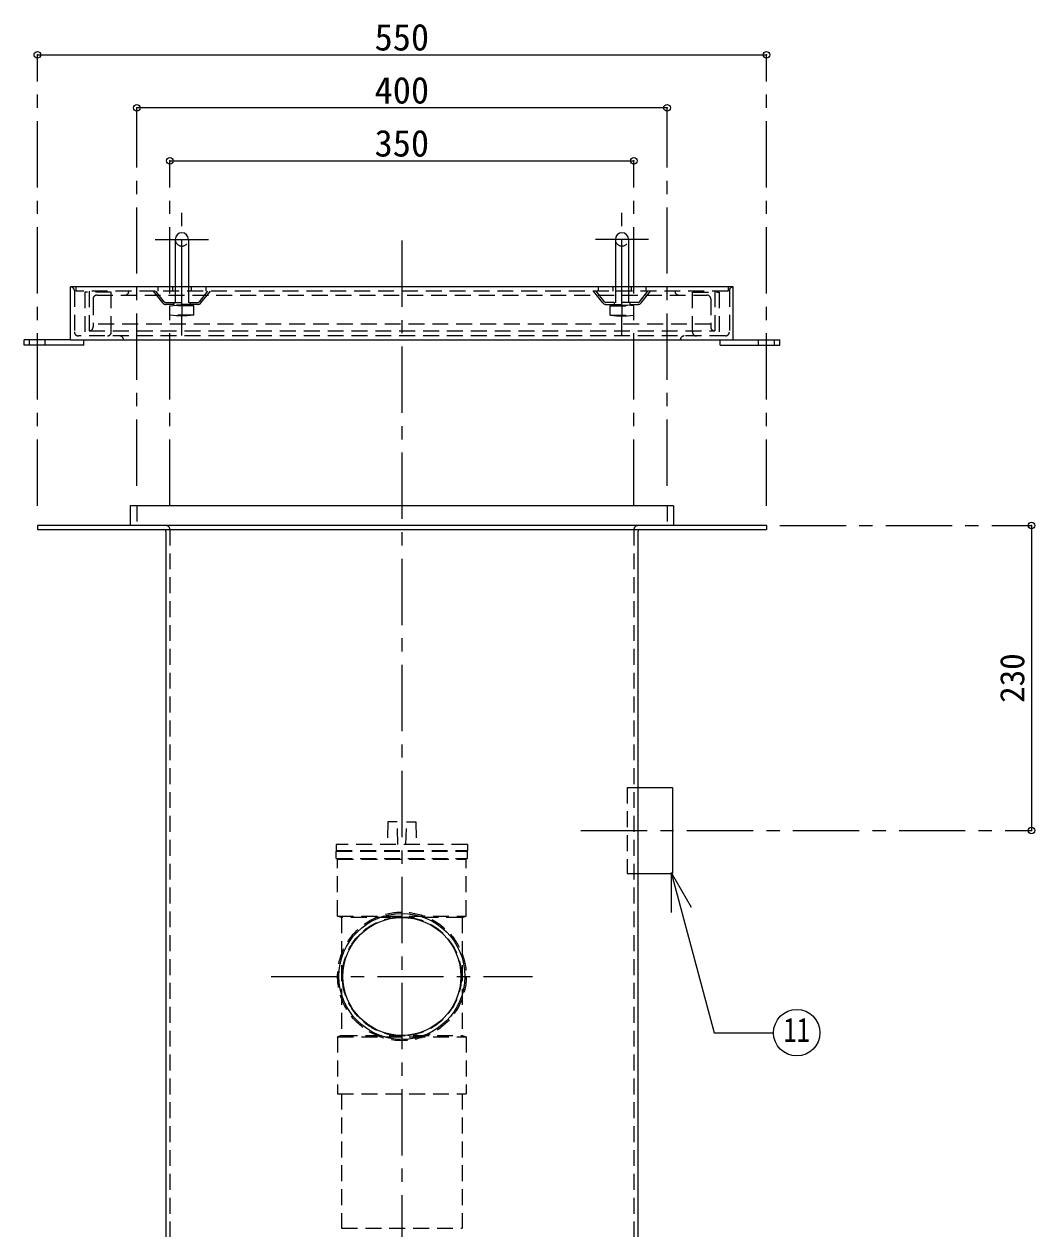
# Model space of a CAD drawing. Units: millimetres at full size, sheet at 1:10. Extents: x -2126 to 1924, y -1326 to 1484.
# Drawn here: x -11 to 751, y -871 to 38 of the extents above; entities that cross this region are included whole.
import ezdxf
from ezdxf.enums import TextEntityAlignment as Align

# ---------------------------------------------------------------- set-up
doc = ezdxf.new("R2010")
doc.units = ezdxf.units.MM
doc.header["$LTSCALE"] = 10
doc.header["$PDMODE"] = 32
doc.header["$PDSIZE"] = 5
doc.linetypes.add('CHAIN1', pattern=[8, 5, -1, 1, -1])
doc.linetypes.add('DASHED1', pattern=[1.8, 1.2, -0.6])
doc.layers.add('0-0_ﾚｲﾔ1', color=4, linetype='Continuous', lineweight=9)
doc.layers.add('0-6_補助線', color=4, linetype='Continuous', lineweight=9)
doc.styles.add('ＭＳ ゴシック', font='')
doc.styles.get('ＭＳ ゴシック').set_extended_font_data('MS Gothic')

msp = doc.modelspace()

# ---------------------------------------------------------------- linework, layer by layer
at = {"layer": '0-0_ﾚｲﾔ1'}
for p, q in [((-1.22, 14.55), (548.78, 14.55)), ((473.78, -25.45), (73.78, -25.45)), ((98.78, -65.45), (448.78, -65.45)), ((102.78, -124.65), (102.78, -160.45)), ((112.78, -124.65), (112.78, -160.45)), ((434.78, -124.65), (434.78, -160.45)), ((444.78, -124.65), (444.78, -160.45)), ((23.78, -200.45), (-11.22, -200.45)), ((-11.22, -204.45), (-11.22, -200.45)), ((33.78, -204.45), (-11.22, -204.45)), ((33.78, -204.45), (33.78, -200.45)), ((513.78, -204.45), (513.78, -200.45)), ((513.78, -204.45), (558.78, -204.45)), ((523.78, -200.45), (558.78, -200.45)), ((558.78, -204.45), (558.78, -200.45)), ((748.78, -340.45), (748.78, -570.45)), ((451.78, -602.95), (477.78, -602.95))]:
    msp.add_line(p, q, dxfattribs=at)
at = {"layer": '0-0_ﾚｲﾔ1', "linetype": 'CHAIN1'}
for p, q in [((-1.22, -325.45), (-1.22, 14.55)), ((548.78, -325.45), (548.78, 14.55)), ((73.78, -310.45), (73.78, -25.45)), ((473.78, -310.45), (473.78, -25.45)), ((98.78, -325.45), (98.78, -65.45)), ((448.78, -325.45), (448.78, -65.45)), ((107.78, -174.65), (107.78, -104.65)), ((439.78, -174.65), (439.78, -104.65)), ((87.78, -124.65), (127.78, -124.65)), ((273.78, -125.45), (273.78, -1078.45)), ((459.78, -124.65), (419.78, -124.65)), ((107.78, -197.15), (107.78, -181.65)), ((439.78, -197.15), (439.78, -181.65)), ((175.28, -680.45), (372.28, -680.45))]:
    msp.add_line(p, q, dxfattribs=at)
at = {"layer": '0-0_ﾚｲﾔ1', "color": 5, "lineweight": 25}
for p, q in [((23.78, -200.45), (23.78, -160.45)), ((523.78, -160.45), (23.78, -160.45)), ((523.78, -200.45), (523.78, -160.45)), ((23.78, -200.45), (523.78, -200.45)), ((-1.22, -340.45), (-1.22, -343.45)), ((548.78, -340.45), (-1.22, -340.45)), ((-1.22, -343.45), (548.78, -343.45)), ((548.78, -340.45), (548.78, -343.45))]:
    msp.add_line(p, q, dxfattribs=at)
at = {"layer": '0-0_ﾚｲﾔ1', "color": 7, "linetype": 'DASHED1', "lineweight": 18}
for p, q in [((26.78, -163.45), (26.78, -194.45)), ((520.78, -163.45), (520.78, -194.45)), ((517.78, -197.45), (29.78, -197.45))]:
    msp.add_line(p, q, dxfattribs=at)
at = {"layer": '0-0_ﾚｲﾔ1', "linetype": 'DASHED1'}
for p, q in [((27.78, -160.45), (27.78, -163.65)), ((89.78, -160.45), (89.78, -163.65)), ((100.78, -160.45), (100.78, -163.65)), ((102.78, -160.45), (102.78, -174.25)), ((112.78, -160.45), (112.78, -174.25)), ((114.78, -160.45), (114.78, -163.65)), ((125.78, -160.45), (125.78, -163.65)), ((421.78, -160.45), (421.78, -163.65)), ((432.78, -160.45), (432.78, -163.65)), ((434.78, -160.45), (434.78, -174.25)), ((444.78, -160.45), (444.78, -174.25)), ((446.78, -160.45), (446.78, -163.65)), ((457.78, -160.45), (457.78, -163.65)), ((519.78, -160.45), (519.78, -163.65)), ((519.78, -163.65), (27.78, -163.65)), ((37.78, -163.65), (37.78, -197.45)), ((40.78, -169.65), (40.78, -190.65)), ((43.78, -166.65), (503.78, -166.65)), ((54.58, -194.45), (54.58, -164.45)), ((93.38, -172.53), (86.28, -163.65)), ((94.55, -171.59), (88.21, -163.65)), ((95.73, -172.15), (119.84, -172.15)), ((101.78, -172.15), (101.78, -173.65)), ((113.78, -172.15), (113.78, -173.65)), ((121.01, -171.59), (127.36, -163.65)), ((122.19, -172.53), (129.28, -163.65)), ((425.38, -172.53), (418.28, -163.65)), ((426.55, -171.59), (420.21, -163.65)), ((451.84, -172.15), (427.73, -172.15)), ((433.78, -172.15), (433.78, -173.65)), ((445.78, -172.15), (445.78, -173.65)), ((453.01, -171.59), (459.36, -163.65)), ((454.19, -172.53), (461.28, -163.65)), ((492.98, -194.45), (492.98, -164.45)), ((506.78, -169.65), (506.78, -190.65)), ((509.78, -163.65), (509.78, -197.45)), ((119.84, -173.65), (95.73, -173.65)), ((98.78, -174.65), (103.78, -174.15)), ((98.78, -181.65), (98.78, -174.65)), ((116.78, -174.65), (98.78, -174.65)), ((103.78, -182.15), (98.78, -181.65)), ((116.78, -181.65), (98.78, -181.65)), ((103.78, -174.15), (107.78, -174.65)), ((111.78, -174.15), (103.78, -174.15)), ((107.78, -181.65), (103.78, -182.15)), ((107.78, -174.65), (111.78, -174.15)), ((107.78, -174.65), (107.78, -181.65)), ((111.78, -182.15), (107.78, -181.65)), ((111.78, -174.15), (116.78, -174.65)), ((116.78, -181.65), (111.78, -182.15)), ((116.78, -181.65), (116.78, -174.65)), ((427.73, -173.65), (451.84, -173.65)), ((435.78, -174.15), (430.78, -174.65)), ((430.78, -174.65), (448.78, -174.65)), ((430.78, -181.65), (430.78, -174.65)), ((430.78, -181.65), (435.78, -182.15)), ((430.78, -181.65), (448.78, -181.65)), ((435.78, -174.15), (443.78, -174.15)), ((439.78, -174.65), (435.78, -174.15)), ((435.78, -182.15), (439.78, -181.65)), ((443.78, -174.15), (439.78, -174.65)), ((439.78, -174.65), (439.78, -181.65)), ((439.78, -181.65), (443.78, -182.15)), ((448.78, -174.65), (443.78, -174.15)), ((443.78, -182.15), (448.78, -181.65)), ((448.78, -181.65), (448.78, -174.65)), ((506.78, -188.65), (40.78, -188.65)), ((111.78, -182.15), (103.78, -182.15)), ((435.78, -182.15), (443.78, -182.15)), ((37.78, -193.65), (509.78, -193.65)), ((-7.22, -204.45), (-7.22, -200.45)), ((4.78, -204.45), (4.78, -200.45)), ((542.78, -204.45), (542.78, -200.45)), ((554.78, -204.45), (554.78, -200.45)), ((73.78, -325.45), (73.78, -340.45)), ((473.78, -325.45), (473.78, -340.45)), ((98.78, -343.45), (98.78, -1040.45)), ((448.78, -343.45), (448.78, -1040.45)), ((443.78, -537.95), (451.78, -537.95)), ((263.28, -563.95), (262.78, -580.95)), ((270.28, -563.95), (263.28, -563.95)), ((270.78, -580.95), (270.28, -563.95)), ((276.78, -580.95), (277.28, -563.95)), ((277.28, -563.95), (284.28, -563.95)), ((284.28, -563.95), (284.78, -580.95)), ((224.28, -580.95), (224.28, -585.45)), ((323.28, -580.95), (224.28, -580.95)), ((323.28, -580.95), (323.28, -585.45)), ((224.28, -585.45), (323.28, -585.45)), ((224.28, -585.95), (323.28, -585.95)), ((224.28, -591.45), (224.28, -585.95)), ((322.28, -634.95), (322.28, -591.95)), ((225.28, -634.95), (322.28, -634.95)), ((228.28, -635.95), (225.28, -634.95)), ((319.28, -635.95), (228.28, -635.95)), ((319.28, -635.95), (322.28, -634.95)), ((319.28, -635.95), (319.28, -724.95)), ((228.28, -724.95), (225.28, -725.95)), ((225.28, -725.95), (322.28, -725.95)), ((225.28, -725.95), (225.28, -768.95)), ((319.28, -724.95), (322.28, -725.95)), ((322.28, -725.95), (322.28, -768.95)), ((225.28, -768.95), (322.28, -768.95)), ((319.28, -768.95), (319.28, -870.45))]:
    msp.add_line(p, q, dxfattribs=at)
at = {"layer": '0-0_ﾚｲﾔ1', "color": 7, "lineweight": 18}
for p, q in [((478.78, -325.45), (478.78, -340.45)), ((95.78, -344.95), (95.78, -1043.45)), ((451.78, -344.95), (451.78, -1043.45)), ((476.93, -602.23), (476.93, -632.23)), ((476.93, -602.23), (491.93, -628.21))]:
    msp.add_line(p, q, dxfattribs=at)
at = {"layer": '0-0_ﾚｲﾔ1', "linetype": 'DASHED1'}
for points in [[(54.58, -164.45), (34.58, -164.45), (34.58, -197.45)], [(492.98, -164.45), (512.98, -164.45), (512.98, -197.45)], [(443.78, -537.95), (443.78, -602.95), (451.78, -602.95)], [(224.28, -591.45), (323.28, -591.45), (323.28, -585.95)], [(225.28, -634.95), (225.28, -591.95), (322.28, -591.95)], [(228.28, -635.95), (228.28, -724.95), (319.28, -724.95)], [(228.28, -768.95), (228.28, -870.45), (319.28, -870.45)]]:
    msp.add_lwpolyline(points, dxfattribs=at)
at = {"layer": '0-0_ﾚｲﾔ1', "color": 7, "lineweight": 18}
for points in [[(478.78, -325.45), (68.78, -325.45), (68.78, -340.45)], [(476.93, -602.23), (509.27, -722.94), (554.11, -722.94)]]:
    msp.add_lwpolyline(points, dxfattribs=at)
at = {"layer": '0-0_ﾚｲﾔ1'}
msp.add_lwpolyline([(451.78, -537.95), (477.78, -537.95), (477.78, -602.95)], dxfattribs=at)
at = {"layer": '0-0_ﾚｲﾔ1', "linetype": 'DASHED1'}
for radius in [48.5, 44.9]:
    msp.add_circle((273.78, -680.45), radius, dxfattribs=at)
at = {"layer": '0-0_ﾚｲﾔ1', "color": 5, "lineweight": 25}
for radius in [47.5, 44.5]:
    msp.add_circle((273.78, -680.45), radius, dxfattribs=at)
at = {"layer": '0-0_ﾚｲﾔ1', "color": 7, "lineweight": 18}
msp.add_circle((571.61, -722.94), 17.5, dxfattribs=at)
at = {"layer": '0-0_ﾚｲﾔ1'}
for centre in [(107.78, -124.65), (439.78, -124.65)]:
    msp.add_arc(centre, 5, 0, 180, dxfattribs=at)
at = {"layer": '0-0_ﾚｲﾔ1', "linetype": 'DASHED1'}
for centre, radius, start, end in [((107.78, -124.65), 5, 180, 0), ((439.78, -124.65), 5, 180, 0), ((43.78, -169.65), 3, 90, 180), ((64.78, -163.65), 3, 270, 0), ((95.73, -170.65), 3, 218.65981, 270), ((95.73, -170.65), 1.5, 218.65981, 270), ((119.84, -170.65), 1.5, 270, 321.34019), ((119.84, -170.65), 3, 270, 321.34019), ((427.73, -170.65), 3, 218.65981, 270), ((427.73, -170.65), 1.5, 218.65981, 270), ((451.84, -170.65), 1.5, 270, 321.34019), ((451.84, -170.65), 3, 270, 321.34019), ((482.78, -163.65), 3, 180, 270), ((503.78, -169.65), 3, 0, 90), ((37.78, -190.65), 3, 270, 0), ((509.78, -190.65), 3, 180, 270), ((51.58, -194.45), 3, 270, 0), ((495.98, -194.45), 3, 180, 270), ((95.78, -343.45), 3, 0, 90), ((451.78, -343.45), 3, 90, 180)]:
    msp.add_arc(centre, radius, start, end, dxfattribs=at)
at = {"layer": '0-0_ﾚｲﾔ1', "color": 7, "linetype": 'DASHED1', "lineweight": 18}
for centre, start, end in [((23.78, -163.45), 0, 90), ((523.78, -163.45), 90, 180), ((29.78, -194.45), 180, 270), ((60.78, -200.45), 0, 90), ((486.78, -200.45), 90, 180), ((517.78, -194.45), 270, 0)]:
    msp.add_arc(centre, 3, start, end, dxfattribs=at)
at = {"layer": '0-0_ﾚｲﾔ1', "color": 7, "lineweight": 18}
for centre, start, end in [((94.28, -344.95), 0, 90), ((453.28, -344.95), 90, 180)]:
    msp.add_arc(centre, 1.5, start, end, dxfattribs=at)
at = {"layer": '0-0_ﾚｲﾔ1', "color": 1}
for p in [(-1.22, 14.55), (548.78, 14.55), (73.78, -25.45), (473.78, -25.45), (98.78, -65.45), (448.78, -65.45), (748.78, -340.45), (748.78, -570.45)]:
    msp.add_point(p, dxfattribs=at)
at = {"layer": '0-6_補助線', "linetype": 'CHAIN1'}
for p, q in [((558.78, -340.45), (748.78, -340.45)), ((408.78, -570.45), (748.78, -570.45))]:
    msp.add_line(p, q, dxfattribs=at)

# ---------------------------------------------------------------- texts
at = {"layer": '0-0_ﾚｲﾔ1', "color": 7, "style": 'ＭＳ ゴシック'}
for s, p in [('550', (253.16, 11.8)), ('400', (253.16, -28.2)), ('350', (253.16, -68.2))]:
    msp.add_text(s, height=20.16, dxfattribs=at).set_placement(p, align=Align.BOTTOM_LEFT)
msp.add_text('230', height=18.33, rotation=90, dxfattribs=at).set_placement((748.78, -474.2), align=Align.BOTTOM_LEFT)
at = {"layer": '0-0_ﾚｲﾔ1', "color": 7, "style": 'ＭＳ ゴシック', "width": 0.8}
msp.add_text('11', height=18.33, dxfattribs=at).set_placement((561.61, -735.44), align=Align.BOTTOM_LEFT)

doc.saveas('drawing.dxf')
